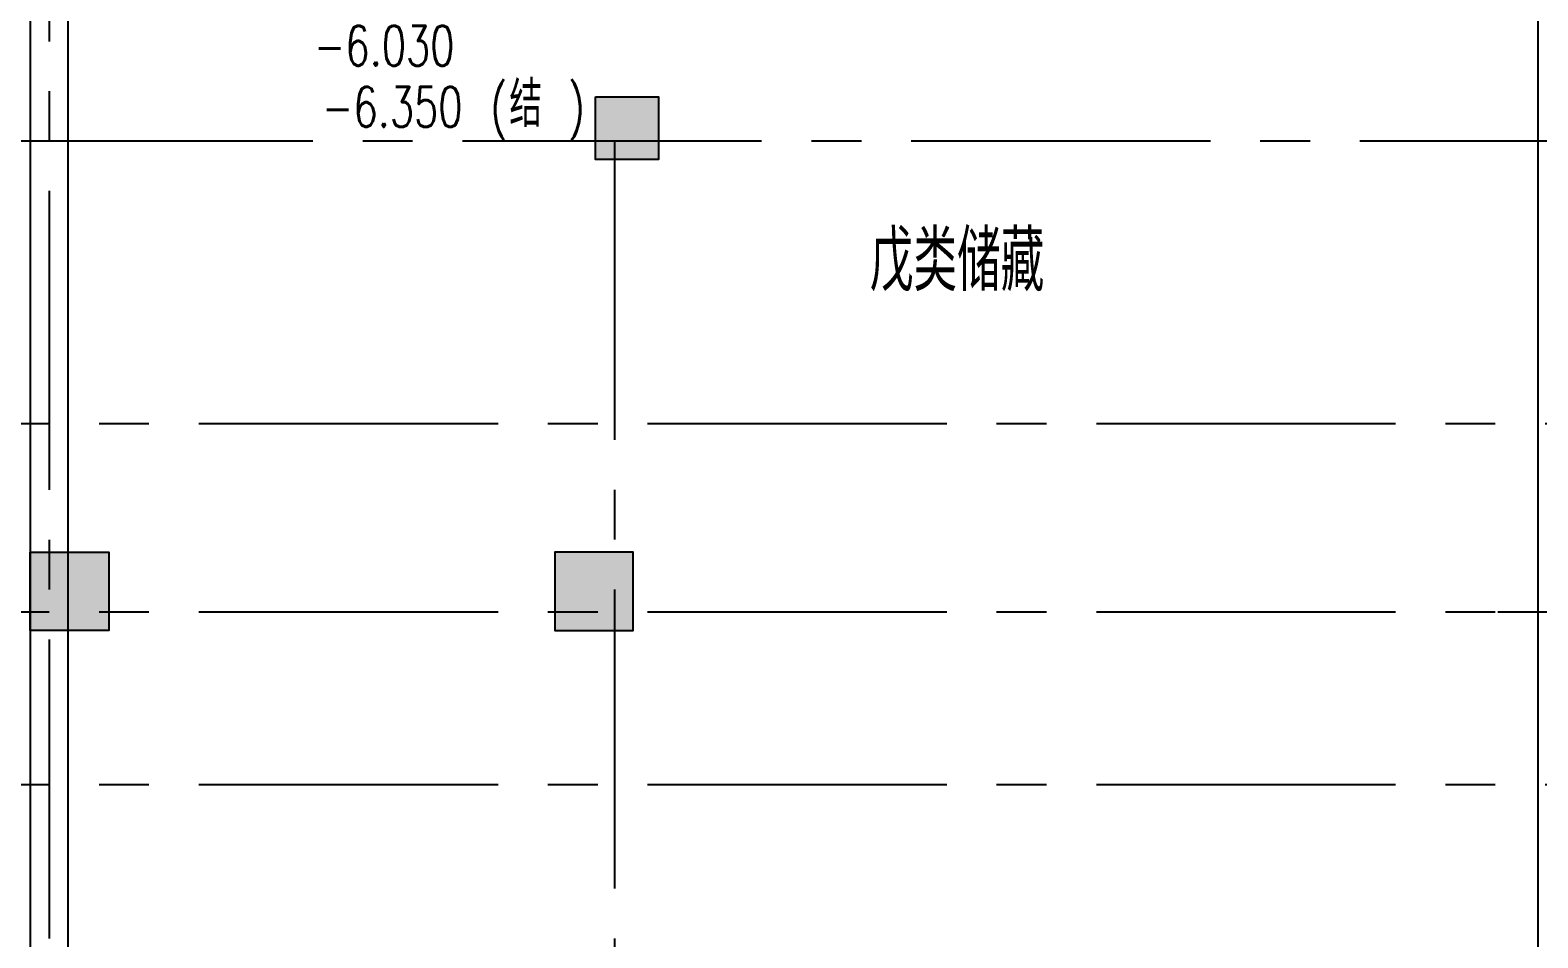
# Model space of a CAD drawing. Extents: x 296441 to 853063, y 459050 to 1117990.
# Drawn here: x 648778 to 658378, y 875843 to 881624 of the extents above; entities that cross this region are included whole.
import ezdxf

# ---------------------------------------------------------------- set-up
doc = ezdxf.new("R2010")
doc.units = 0
doc.header["$LTSCALE"] = 1000
doc.linetypes.add('14-GRID$0$CENTER2', pattern=[28.575, 19.05, -3.175, 3.175, -3.175])
doc.linetypes.add('DZ-3-PLAN-FL01$0$DASHED2', pattern=[0.375, 0.25, -0.125])
for name, color, linetype in [('0-COL-H1', 170, 'Continuous'), ('14-GRID$0$G-GRID', 9, '14-GRID$0$CENTER2'), ('DZ-3-PLAN-FL01$0$A-WALL', 1, 'Continuous'), ('E-TEXT-BS01-MI-14$0$A-ROOM-IDEN', 4, 'Continuous'), ('PUB_TEXT', 7, 'Continuous'), ('WALL', 242, 'Continuous')]:
    doc.layers.add(name, color=color, linetype=linetype)
doc.styles.add('_TCH_DIM', font='SIMPLEX', dxfattribs={"bigfont": 'GBCBIG'})
doc.styles.get("Standard").update_dxf_attribs({"font": 'gbenor.shx', "bigfont": 'gbcbig.shx'})

# ---------------------------------------------------------------- blocks, each defined once
blk = doc.blocks.new('6yhd')
at = {"layer": 'WALL'}
for p, q in [((-9480, 7380), (-9480, -3480)), ((-120, 4080), (-120.3, -3480))]:
    blk.add_line(p, q, dxfattribs=at)
blk = doc.blocks.new('20B-1')
at = {"layer": 'E-TEXT-BS01-MI-14$0$A-ROOM-IDEN'}
blk.add_text('戊类储藏', height=385.82, dxfattribs=at).set_placement((864509.1, 76435.5))
at = {"layer": 'PUB_TEXT', "style": '_TCH_DIM', "width": 0.705882}
for s, p in [('-6.030', (860969.5, 77871.2)), ('(', (862093.8, 77481.2)), (')', (862587.3, 77481.2)), ('-6.350', (861020.9, 77481.2))]:
    blk.add_text(s, height=255, dxfattribs=at).set_placement(p)
at = {"layer": 'PUB_TEXT', "style": '_TCH_DIM'}
blk.add_text('结', height=289.4, dxfattribs=at).set_placement((862213.8, 77481.2))

msp = doc.modelspace()

# ---------------------------------------------------------------- linework, layer by layer
msp.add_line((658123.5, 877919.3), (658873.5, 877919.3))
at = {"layer": '0-COL-H1', "elevation": 0}
for points in [[(652378.5, 881199.3), (652778.5, 881199.3), (652778.5, 880799.3), (652378.5, 880799.3)], [(649018.5, 878299.3), (649018.5, 878299.3), (649278.5, 878299.3), (649278.5, 877799.3), (648778.5, 877799.3), (648778.5, 878299.3)], [(652378.5, 878299.3), (652378.5, 878299.3), (652118.5, 878299.3), (652118.5, 877799.3), (652618.5, 877799.3), (652618.5, 878299.3)]]:
    msp.add_lwpolyline(points, close=True, dxfattribs=at)
at = {"layer": '0-COL-H1', "color": 254}
for points in [[(652778.5, 880799.3, 0), (652778.5, 881199.3, 0), (652378.5, 880799.3, 0), (652378.5, 881199.3, 0)], [(649018.5, 878299.3, 0), (648778.5, 878299.3, 0), (649018.5, 878299.3, 0), (648778.5, 877799.3, 0)], [(649018.5, 878299.3, 0), (648778.5, 877799.3, 0), (649278.5, 878299.3, 0), (649278.5, 877799.3, 0)], [(652378.5, 878299.3, 0), (652618.5, 877799.3, 0), (652118.5, 878299.3, 0), (652118.5, 877799.3, 0)], [(652378.5, 878299.3, 0), (652618.5, 878299.3, 0), (652378.5, 878299.3, 0), (652618.5, 877799.3, 0)]]:
    msp.add_solid(points, dxfattribs=at)
at = {"layer": '14-GRID$0$G-GRID', "color": 8, "ltscale": 0.1}
for p, q in [((648898.5, 900603), (648898.5, 867844.6)), ((620098.5, 880919.3), (676818.6, 880919.3)), ((652498.5, 880919.3), (652498.5, 867844.6)), ((598417.5, 879119.3), (676818.6, 879119.3)), ((598417.5, 877919.3), (676818.6, 877919.3)), ((598417.5, 876819.3), (676818.6, 876819.3))]:
    msp.add_line(p, q, dxfattribs=at)

# ---------------------------------------------------------------- block references
msp.add_blockref('20B-1', (-210384.3, 803526.6))
at = {"layer": 'DZ-3-PLAN-FL01$0$A-WALL', "color": 33, "linetype": 'DZ-3-PLAN-FL01$0$DASHED2', "extrusion": (0, 0, -1), "zscale": -1}
for p in [(-639298.5, 877919.3), (-648898.5, 877919.3)]:
    msp.add_blockref('6yhd', p, dxfattribs=at)

doc.saveas('drawing.dxf')
